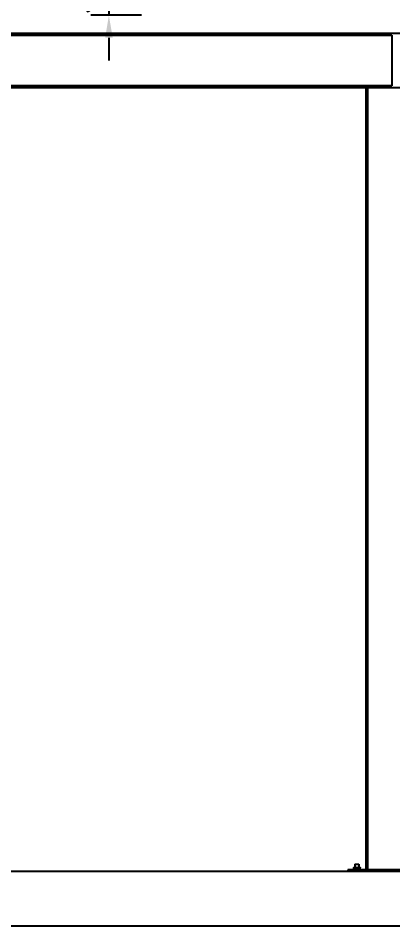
# Model space of a CAD drawing. Header units: millimetres. Extents: x -312439 to 477422, y -331570 to 212570.
# Drawn here: x 363324 to 365395, y 187574 to 192592 of the extents above; entities that cross this region are included whole.
import ezdxf

# ---------------------------------------------------------------- set-up
doc = ezdxf.new("R2010")
doc.units = ezdxf.units.MM
doc.styles.add('ROMAND', font='ROMAND.SHX')
doc.dimstyles.new('1-50 (MILIMETRO)', dxfattribs={"dimscale": 0, "dimtxt": 125, "dimasz": 125, "dimexe": 100, "dimexo": 100, "dimgap": 50, "dimtad": 0, "dimdec": 0, "dimzin": 0, "dimdsep": 46, "dimtxsty": 'ROMAND', "dimcen": -390, "dimclrd": 1, "dimclre": 1, "dimclrt": 3, "dimadec": 0, "dimazin": 0, "dimtfac": 1, "dimtdec": 0, "dimtix": 1, "dimtmove": 2, "dimatfit": 2, "dimfxl": 1, "dimtvp": 1, "dimtolj": 1, "dimtzin": 0, "dimarcsym": 0})

# ---------------------------------------------------------------- blocks, each defined once
blk = doc.blocks.new('*D43')
at = {"color": 1, "lineweight": -2, "transparency": 16777216}
for p, q in [((363825.2, 193064.3), (363825.2, 193189.3)), ((364005.8, 192939.3), (363725.2, 192939.3)), ((363825.2, 192939.3), (363825.2, 192608.8)), ((364005.8, 192608.8), (363725.2, 192608.8)), ((363825.2, 192483.8), (363825.2, 192358.8))]:
    blk.add_line(p, q, dxfattribs=at)
at = {"color": 1, "transparency": 16777216}
for points in [[(363804.4, 193064.3), (363846.1, 193064.3), (363825.2, 192939.3)], [(363804.4, 192483.8), (363846.1, 192483.8), (363825.2, 192608.8)]]:
    blk.add_solid(points, dxfattribs=at)
at = {"layer": 'Defpoints', "color": 0, "transparency": 16777216}
for p in [(364105.8, 192939.3), (363825.2, 192608.8), (364105.8, 192608.8)]:
    blk.add_point(p, dxfattribs=at)
at = {"color": 3, "transparency": 16777216, "insert": (363668.1, 192774), "char_height": 125, "attachment_point": 5, "rotation": 90, "style": 'ROMAND'}
blk.add_mtext('\\A1;331', dxfattribs=at)

msp = doc.modelspace()

# ---------------------------------------------------------------- linework, layer by layer
at = {"color": 1, "linetype": 'Continuous', "extrusion": (0, 1, 0)}
for p, q in [((357294.798, 192508.782, 0), (368194.798, 192508.782, 0)), ((362674.798, 192498.782, 0), (365389.798, 192498.782, 0)), ((365319.798, 192508.782, 0), (365319.798, 192498.782, 0)), ((365389.798, 192498.782, 0), (365389.798, 192218.782, 0)), ((365389.798, 192218.782, 0), (362674.798, 192218.782, 0)), ((365319.798, 192218.782, 0), (365319.798, 192208.782, 0)), ((357294.798, 192208.782, 0), (368194.798, 192208.782, 0)), ((365246.114, 192208.782, 0), (365246.114, 187883.86, 0)), ((365256.114, 187883.86, 0), (365256.114, 192208.782, 0)), ((365178.854, 187895.86, 0), (365214.361, 187895.86, 0)), ((365185.497, 187915.116, 0), (365207.717, 187915.116, 0)), ((365185.497, 187915.116, 0), (365185.497, 187895.86, 0)), ((365207.717, 187915.116, 0), (365207.717, 187895.86, 0)), ((368414.798, 187873.86, 0), (357124.798, 187873.86, 0)), ((365646.114, 187883.86, 0), (365146.114, 187883.86, 0)), ((365146.114, 187883.86, 0), (365146.114, 187873.86, 0)), ((365178.854, 187885.446, 0), (365178.854, 187894.275, 0)), ((365196.607, 187885.446, 0), (365196.607, 187894.275, 0)), ((365214.361, 187885.446, 0), (365214.361, 187894.275, 0))]:
    msp.add_line(p, q, dxfattribs=at)
at = {"color": 1, "linetype": 'Continuous', "extrusion": (-4.48435e-33, -5.08674e-32, -1)}
msp.add_line((357124.798, 187573.86, 0), (368944.798, 187573.86, 0), dxfattribs=at)
at = {"color": 1, "linetype": 'Continuous'}
for points, weights in [([(365178.854, 187894.275, 0), (365178.854, 187895.86, 0), (365178.854, 187895.86, 0)], [1, 1.03795484931, 1]), ([(365187.73, 187895.86, 0), (365183.611, 187895.86, 0), (365178.854, 187894.275, 0)], [1, 1.03795484931, 1]), ([(365196.607, 187894.275, 0), (365191.85, 187895.86, 0), (365187.73, 187895.86, 0)], [1, 1.0379548493, 1]), ([(365205.484, 187895.86, 0), (365201.364, 187895.86, 0), (365196.607, 187894.275, 0)], [1, 1.0379548493, 1]), ([(365214.361, 187894.275, 0), (365209.604, 187895.86, 0), (365205.484, 187895.86, 0)], [1, 1.0379548493, 1]), ([(365214.361, 187895.86, 0), (365214.361, 187895.86, 0), (365214.361, 187894.275, 0)], [1, 1.03795484931, 1]), ([(365178.854, 187883.86, 0), (365178.854, 187883.86, 0), (365178.854, 187885.446, 0)], [1, 1.03795484931, 1]), ([(365178.854, 187885.446, 0), (365183.611, 187883.86, 0), (365187.73, 187883.86, 0)], [1, 1.0379548493, 1]), ([(365187.73, 187883.86, 0), (365191.85, 187883.86, 0), (365196.607, 187885.446, 0)], [1, 1.0379548493, 1]), ([(365196.607, 187885.446, 0), (365201.364, 187883.86, 0), (365205.484, 187883.86, 0)], [1, 1.0379548493, 1]), ([(365205.484, 187883.86, 0), (365209.604, 187883.86, 0), (365214.361, 187885.446, 0)], [1, 1.0379548493, 1]), ([(365214.361, 187885.446, 0), (365214.361, 187883.86, 0), (365214.361, 187883.86, 0)], [1, 1.03795484931, 1])]:
    msp.add_rational_spline(points, weights, degree=2, dxfattribs=at)

# ---------------------------------------------------------------- dimensions: what is measured, and where the dimension line sits
dim = msp.add_linear_dim(base=(363825.248220688, 192608.782054628, -0.000000001), p1=(364105.757879498, 192939.282054628, -0.000000001), p2=(364105.757879498, 192608.782054628, -0.000000001), angle=90, dimstyle='1-50 (MILIMETRO)', override={"dimscale": 1})
dim.commit()
dim.dimension.update_dxf_attribs({"geometry": '*D43', "text_midpoint": (363668.13033417, 192774.032054628, -0.000000001), "dimtype": 160})

doc.saveas('drawing.dxf')
